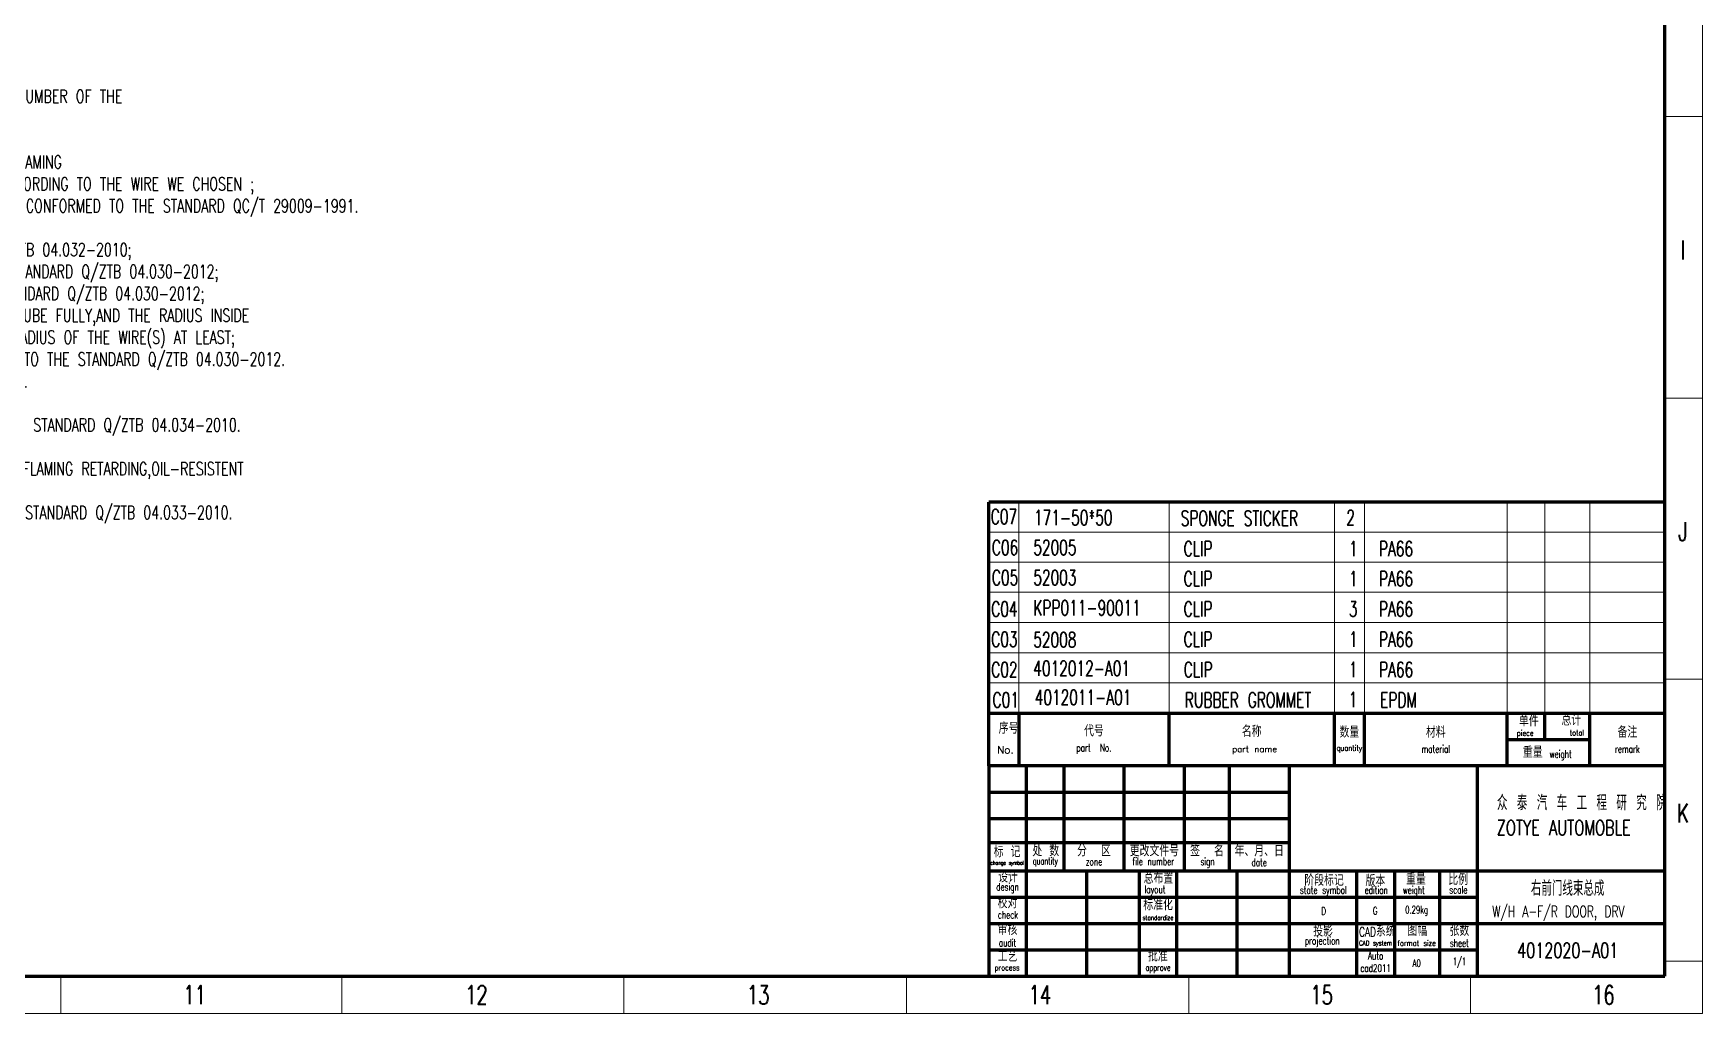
# Model space of a CAD drawing. Header units: millimetres. Extents: x 1000 to 2189, y 148 to 998.
# Drawn here: x 1744.5 to 2188.9, y 157.2 to 418.3 of the extents above; entities that cross this region are included whole.
import ezdxf

# ---------------------------------------------------------------- set-up
doc = ezdxf.new("R2010")
doc.units = ezdxf.units.MM
doc.layers.add('0Filament', color=7, linetype='Continuous', lineweight=20)
doc.layers.add('2FRAME', color=2, linetype='Continuous', lineweight=70)
doc.styles.add('HZ', font='TXT', dxfattribs={"width": 0.7, "height": 4, "bigfont": 'HZTXT'})
doc.styles.get("Standard").update_dxf_attribs({"font": 'txt.shx', "height": 5})
doc.styles.add('样式 1', font='txt.shx', dxfattribs={"width": 0.7})

msp = doc.modelspace()

# ---------------------------------------------------------------- linework, layer by layer
at = {"layer": '0Filament'}
for p, q in [((2188.852, 157.183), (2188.852, 998.183)), ((2188.852, 396.104), (2178.95, 396.104)), ((2188.851, 321.075), (2178.949, 321.075)), ((2006.852, 237.183), (2006.852, 293.436)), ((2046.852, 237.183), (2046.852, 293.436)), ((2090.852, 237.183), (2090.852, 293.436)), ((2098.852, 237.183), (2098.852, 293.436)), ((2136.852, 237.183), (2136.852, 293.436)), ((2146.852, 237.183), (2146.852, 293.436)), ((2158.852, 237.183), (2158.852, 293.436)), ((2178.852, 285.436), (1998.852, 285.436)), ((2178.852, 277.436), (1998.852, 277.436)), ((2178.852, 269.436), (1998.852, 269.436)), ((2178.852, 261.373), (1998.852, 261.373)), ((2178.852, 253.31), (1998.852, 253.31)), ((2178.852, 245.246), (1998.852, 245.246)), ((2188.852, 246.261), (2178.95, 246.261)), ((2188.797, 171.123), (2178.894, 171.123)), ((2188.878, 171.123), (2178.894, 171.123)), ((1751.87, 167.175), (1751.87, 157.273)), ((1826.684, 167.174), (1826.684, 157.271)), ((1901.713, 167.175), (1901.713, 157.273)), ((1976.955, 167.201), (1976.955, 157.217)), ((2052.093, 167.175), (2052.093, 157.273)), ((2127.122, 157.271), (2127.122, 167.174)), ((2127.122, 167.174), (2127.122, 157.271)), ((999.852, 157.183), (2188.852, 157.183))]:
    msp.add_line(p, q, dxfattribs=at)
at = {"layer": '2FRAME'}
for p, q in [((2178.852, 167.183), (2178.852, 988.183)), ((1998.852, 223.183), (1998.852, 293.436)), ((2178.852, 293.436), (1998.852, 293.436)), ((2178.852, 223.183), (2178.852, 251.183)), ((1998.852, 237.183), (1998.852, 244.183)), ((1998.852, 237.183), (2178.852, 237.183)), ((1998.852, 223.183), (1998.852, 237.183)), ((2006.852, 237.183), (2006.852, 223.183)), ((2046.852, 223.183), (2046.852, 237.183)), ((2090.852, 223.183), (2090.852, 237.183)), ((2098.852, 223.183), (2098.852, 237.183)), ((2136.852, 223.183), (2136.852, 237.183)), ((2146.852, 230.183), (2146.852, 237.183)), ((2158.852, 223.183), (2158.852, 237.183)), ((2136.852, 230.183), (2158.852, 230.183)), ((1998.852, 223.183), (1998.852, 167.183)), ((2178.852, 223.183), (1998.852, 223.183)), ((2008.852, 223.183), (2008.852, 195.183)), ((2018.852, 223.183), (2018.852, 195.183)), ((2034.852, 223.183), (2034.852, 195.183)), ((2050.852, 223.183), (2050.852, 195.183)), ((2062.852, 223.183), (2062.852, 195.183)), ((2078.852, 223.183), (2078.852, 167.183)), ((2128.852, 223.183), (2128.852, 167.183)), ((1998.852, 216.183), (2078.852, 216.183)), ((1998.852, 209.183), (2078.852, 209.183)), ((1998.852, 202.724), (2078.852, 202.724)), ((1998.852, 195.183), (2128.852, 195.183)), ((2008.852, 195.183), (2008.852, 167.183)), ((2024.852, 195.183), (2024.852, 167.183)), ((2038.852, 195.183), (2038.852, 167.183)), ((2048.852, 195.183), (2048.852, 167.183)), ((2064.852, 195.183), (2064.852, 167.183)), ((2096.852, 167.183), (2096.852, 195.183)), ((2106.852, 195.183), (2106.852, 167.183)), ((2118.852, 195.183), (2118.852, 167.183)), ((2128.852, 195.183), (2178.852, 195.183)), ((1998.852, 188.183), (2078.852, 188.183)), ((2078.852, 188.183), (2128.852, 188.183)), ((1998.852, 181.183), (2078.852, 181.183)), ((2078.852, 181.183), (2178.852, 181.183)), ((1998.852, 174.183), (2078.852, 174.183)), ((2078.852, 174.183), (2128.852, 174.183)), ((1009.852, 167.183), (2178.852, 167.183))]:
    msp.add_line(p, q, dxfattribs=at)

# ---------------------------------------------------------------- texts
at = {"style": 'HZ'}
for s, insert, char_height, width, attachment_point in [('重量 {\\H0.6667x;weight}', (2147.539, 226.478), 3, 38, 5), ('{\\C7;weight}', (2109.067, 191.099), 2, 11.6956, 1), ('{\\C7;重量}', (2112.563, 193.027), 3, 11.575, 5)]:
    msp.add_mtext(s, dxfattribs=dict(at, insert=insert, char_height=char_height, width=width, attachment_point=attachment_point))
at = {"layer": '0Filament', "style": 'HZ'}
for s, height, width, p in [('C07', 4, 0.67, (1999.383, 287.547)), ('171-50*50', 4, 0.67, (2010.903, 287.286)), ('SPONGE STICKER', 4, 0.67, (2049.978, 287.113)), ('2', 4, 0.67, (2094.031, 287.268)), ('C06', 4, 0.67, (1999.695, 279.323)), ('52005 ', 4, 0.67, (2010.725, 279.323)), ('CLIP', 4, 0.67, (2050.734, 278.994)), ('1', 4, 0.67, (2094.729, 278.994)), ('PA66', 4, 0.67, (2102.729, 278.994)), ('C05', 4, 0.67, (1999.695, 271.323)), ('52003 ', 4, 0.67, (2010.725, 271.323)), ('CLIP', 4, 0.67, (2050.734, 270.994)), ('1', 4, 0.67, (2094.729, 270.994)), ('PA66', 4, 0.67, (2102.729, 270.994)), ('C04', 4, 0.67, (1999.522, 262.931)), ('KPP011-90011', 4, 0.67, (2010.725, 263.259)), ('CLIP', 4, 0.67, (2050.734, 262.931)), ('3', 4, 0.67, (2094.729, 262.931)), ('PA66', 4, 0.67, (2102.729, 262.931)), ('C03', 4, 0.67, (1999.522, 254.867)), ('52008', 4, 0.67, (2010.711, 254.755)), ('CLIP', 4, 0.67, (2050.734, 254.867)), ('1', 4, 0.67, (2094.729, 254.867)), ('PA66', 4, 0.67, (2102.729, 254.867)), ('C02', 4, 0.67, (1999.522, 246.804)), ('4012012-A01 ', 4, 0.67, (2010.725, 247.133)), ('CLIP', 4, 0.67, (2050.771, 246.804)), ('1', 4, 0.67, (2094.726, 246.804)), ('PA66', 4, 0.67, (2102.766, 246.804)), ('C01', 4, 0.67, (1999.877, 238.741)), ('4012011-A01 ', 4, 0.67, (2011.099, 239.394)), ('RUBBER GROMMET', 4, 0.67, (2051.059, 238.741)), ('1', 4, 0.67, (2094.658, 238.804)), ('EPDM', 4, 0.67, (2103.054, 238.741)), ('单件', 3, 0.7, (2139.996, 233.656)), ('总计', 3, 0.7, (2151.308, 233.882)), ('序号', 3, 0.7, (2001.513, 231.728)), ('piece', 1.5, 0.7, (2139.424, 231.153)), ('     total', 1.5, 0.7, (2147.769, 231.247)), ('D', 2, 0.7, (2087.378, 183.498)), ('G', 2, 0.7, (2101.081, 183.584)), ('0.29kg', 2, 0.67, (2109.704, 183.856)), ('A0', 2, 0.67, (2111.681, 169.619)), ('1/1', 2, 0.67, (2122.37, 170.089))]:
    msp.add_text(s, height=height, dxfattribs=dict(at, width=width)).set_placement(p)
for s, insert, char_height, width, attachment_point in [('{\\H1.6667x;NOTES}\\P{\\H1.1667x;ONE .     WIRING HARNESS\\P1.THE NUMBER OF THE WIRES SHOULD BE CORRESPONDED TO THE NUMBER OF THE \\PTERMINALS IN THE HOUSINGS;\\P2.DUCTING RATE OF THE WIRE HARNESS MUST BE REACHED 100%;\\P3.THE WIRE WE USED MUST OIL-RESISTENT,HEAT-RESISTNET AND INFLAMING\\PRETARDING.THE WIRE SHOULD BE CONFORMED TO THE STANDARD ACCORDING TO THE WIRE WE CHOSEN ;\\P4.THE COMPRESSED TERMINALS AND THE JOINTED WIRES SHOULD BE CONFORMED TO THE STANDARD QC/T 29009-1991. \\PQC/T 29010-1991;\\P5.THE CONNECTORS SHOULD BE CONFORMED TO THE STANDARD Q/ZTB 04.032-2010;\\P6.THE TOLERANCE OF THE WIRES SHOULD BE CONFORMED TO THE STANDARD Q/ZTB 04.030-2012;\\P7.THE OTHER CHARACTERISTICS SHOULD BE CONFORMED TO THE STANDARD Q/ZTB 04.030-2012;\\P8.THE WIRES MUST BE WARPED WITH THE CORRUGATED PROTECTIVE TUBE FULLY,AND THE RADIUS INSIDE \\POF CORRUGATED PROTECTIVE TUBE  MUST LONGER THAN THE 3/4 RADIUS OF THE WIRE(S) AT LEAST;\\P9. THE DAMP BOUND ANTI-WATER REQUIRE SHOULD BE CONFORMED TO THE STANDARD Q/ZTB 04.030-2012. \\P10.THE TERMINALS USED IN AIRBAG CIRCUITS MUST BE GILT TERINALS. \\C1; \\C256;\\PTWO .     TAPE \\P1.THE  TECHNIQUE CHARACTERISTICS SHOULD BE CONFORMED TO THE STANDARD Q/ZTB 04.034-2010.\\PTHREE.    CORRUGATED PROTECTIVE TUBE\\P1.THE PROTECTIVE CORRUGATE TUBE SHOULD ADOPT THE TYPE OF INFLAMING RETARDING,OIL-RESISTENT\\PAND HYPER-LIGHT CORRUGATE TUBE;\\P2.THE TECHNIQUE CHARACTERISTICS SHOULD BE CONFORMED TO THE STANDARD Q/ZTB 04.033-2010.}', (1622.285, 417.416), 3, 258.66831, 1), ('I', (2183.635, 360.561), 5, 50, 5), ('J', (2183.635, 285.561), 5, 50, 5), ('代号\\P{\\H0.6667x;part  No.}', (2026.852, 230.183), 3, 44, 5), ('名称', (2068.852, 232.393), 3, 8, 5), ('数量\\P{\\H0.5x;quantity}', (2094.852, 230.183), 3, 8, 5), ('材料\\P{\\H0.6667x;material}', (2117.852, 230.183), 3, 38, 5), ('备注\\P{\\H0.6667x;remark}', (2168.852, 230.183), 3, 20, 5), ('K', (2183.635, 210.561), 5, 50, 5), ('{\\C7;标 记}', (2003.738, 200.328), 3, 10, 5), ('处 数', (2014.033, 200.577), 3, 10, 5), ('分  区', (2026.852, 200.566), 3, 16, 5), ('更改文件号', (2042.943, 200.577), 3, 16, 5), ('签  名', (2056.943, 200.577), 3, 12, 5), ('年、月、日', (2070.852, 200.566), 3, 16, 5), ('{\\C7;change symbol}', (2003.738, 197.188), 1, 10, 5), ('{\\C7;quantity}', (2013.909, 197.536), 1.8, 10, 5), ('{\\C7;zone}', (2026.866, 197.674), 2, 16, 5), ('{\\C7;file number}', (2042.664, 197.751), 2, 16, 5), ('{\\C7;sign}', (2057.095, 197.365), 2, 12, 5), ('{\\C7;date}', (2070.852, 197.495), 2, 16, 5), ('{\\C7;design}', (2003.852, 190.601), 2, 10, 5), ('设计', (2003.982, 193.626), 3, 10, 5), ('{\\C7;layout}', (2040.31, 191.303), 2, 10, 1), ('总布置', (2044.028, 193.28), 3, 10, 5), ('{\\C7;state symbol}', (2087.922, 189.791), 2, 18, 5), ('阶段标记', (2088.108, 192.729), 3, 26, 5), ('{\\C7;edition}', (2102.01, 190.111), 2, 10, 5), ('版本', (2101.768, 191.13), 3, 9.7219, 8), ('{\\C7;scale}', (2123.852, 190.146), 2, 10, 5), ('比例', (2123.804, 192.929), 3, 12, 5), ('右前门线束总成', (2152.949, 190.549), 4, 50, 5), ('校对', (2003.852, 186.733), 3, 10, 5), ('标准化', (2043.94, 186.2), 3, 10, 5), ('{\\C7;check}', (2003.966, 183.508), 2, 10, 5), ('{\\C7;standardize}', (2043.906, 182.727), 1.25, 10, 5), ('W/H A-F/R DOOR, DRV', (2132.894, 185.889), 3, 80.67778, 1), ('审核', (2003.852, 179.618), 3, 10, 5), ('{\\C7;投影}', (2087.852, 179.217), 3, 18, 5), ('{\\C7;CAD\\H1.2x;系统}', (2102.295, 179.217), 2.5, 9.9289, 5), ('图幅', (2112.914, 179.37), 3, 12, 5), ('{\\C7;张数}', (2124.134, 179.364), 3, 10.2521, 5), ('{\\C7;audit}', (2003.852, 176.028), 2, 10, 5), ('工艺', (2003.852, 172.492), 3, 10, 5), ('批准', (2043.852, 172.552), 3, 10, 5), ('{\\C7;projection}', (2087.625, 176.273), 2, 18.4458, 5), ('{\\C7;Auto\\Pcad2011 }', (2101.843, 170.955), 2, 9.2394, 5), ('{\\C7;CAD system}', (2101.812, 175.772), 1.25, 9.2394, 5), ('{\\C7;format size}', (2107.649, 176.699), 1.5, 12, 1), ('{\\C7;sheet}', (2124.134, 175.988), 2, 10.4886, 5), ('4012020-A01', (2152.982, 174.015), 4, 50, 5), ('{\\C7;process}', (2003.727, 169.181), 1.5, 10, 5), ('{\\C7;approve}', (2043.921, 169.166), 1.8, 10, 5), ('11', (1787.47, 162.183), 5, 50, 5), ('12', (1862.47, 162.183), 5, 50, 5), ('13', (1937.47, 162.183), 5, 50, 5), ('14', (2012.47, 162.183), 5, 50, 5), ('15', (2087.47, 162.183), 5, 50, 5), ('16', (2162.47, 162.183), 5, 50, 5)]:
    msp.add_mtext(s, dxfattribs=dict(at, insert=insert, char_height=char_height, width=width, attachment_point=attachment_point))
at = {"layer": '0Filament'}
for s, insert, char_height, width, attachment_point in [('{\\Ftxt.shx,hztxt.shx;No.}', (2001.109, 228.453), 2, 6.9857, 1), ('{\\Ftxt.shx,hztxt.shx;part name}', (2069.636, 227.37), 1.64062, 30.3154, 5)]:
    msp.add_mtext(s, dxfattribs=dict(at, insert=insert, char_height=char_height, width=width, attachment_point=attachment_point))
at = {"layer": '0Filament', "color": 1, "lineweight": 30, "insert": (2134.135, 215.34), "char_height": 4, "width": 50, "attachment_point": 1, "style": '样式 1'}
msp.add_mtext('{\\Ftxt,hztxt|c134;众 泰 汽 车 工 程 研 究 院}\\PZOTYE AUTOMOBLE', dxfattribs=at)

doc.saveas('drawing.dxf')
